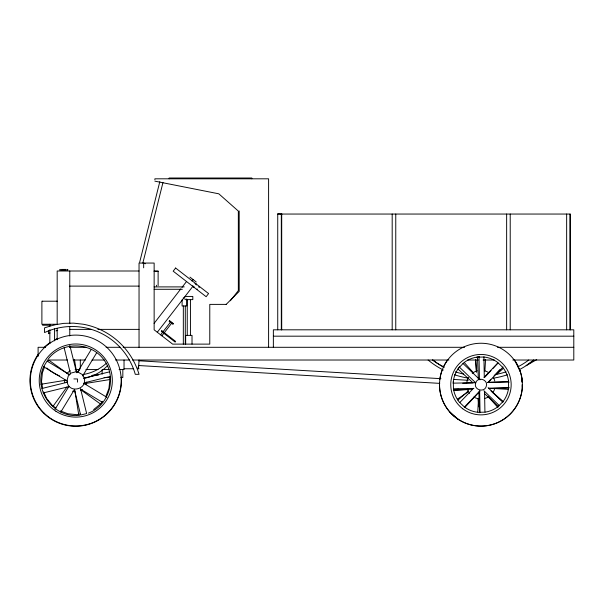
<?xml version="1.0" encoding="UTF-8"?>
<svg xmlns="http://www.w3.org/2000/svg" width="604" height="604" viewBox="0 0 604 604"><rect width="100%" height="100%" fill="white"/><g stroke="black" fill="none" stroke-linecap="round" stroke-linejoin="round"><path stroke-width="0.91" d="M77.486 382.151L77.523 378.972L73.884 378.927M138.527 368.765L139.041 360.022M477.756 411.943L478.527 398.806M484.899 370.916L485.556 359.652M109.86 379.486L108.954 388.364L105.783 396.7M138.21 367.013L138.006 368.765L139.041 368.765M139.667 262.257L159.803 181.698M142.846 263.057L162.982 182.491M43.76 366.507C32.676 389.859 54.028 418.904 79.622 415.288M44.658 366.787L42.439 372.623L41.533 381.502L42.673 388.546M54.896 409.535L68.962 386.296M77.206 372.668L91.272 349.422M60.823 412.026L74.405 389.588L80.642 415.039L86.651 413.559L80.611 389.006M82.65 375.96L96.715 352.713M47.535 361.615L48.675 360.037L69.279 374.903M53.212 406.054L66.976 386.975M77.44 372.472L80.196 368.651M102.491 401.267L100.506 404.016L80.657 389.701M154.095 323.389L180.845 288.863M181.978 287.391L186.53 281.517M191.944 281.019L193.084 279.554M157.289 332.253L192.819 286.387M160.634 334.843L170.366 322.279M198.799 286.991L199.282 286.364M161.895 335.816L171.627 323.253M230.328 300.762L238.338 290.622L238.338 211.083L218.822 193.816L154.888 181.162M502.483 401.954L502.921 401.449L492.283 392.124M484.65 377.402L491.037 370.501M492.955 368.432L498.066 362.913M464.665 407.609L479.999 391.045M488.304 382.068L490.863 379.312M494.057 375.862L499.802 369.648M458.587 368.13L463.623 362.906A27.822 27.822 0 0 1 479.538 356.881M459.78 402.551L473.521 388.289M483.993 377.432L497.734 363.17M453.317 381.532L453.453 388.795A27.822 27.822 0 0 0 459.206 402L464.431 407.036L479.485 391.422M487.994 382.596L503.049 366.983M226.19 304.386L239.192 291.385L239.192 210.985M48.486 358.701C62.001 341.162 91.151 341.766 103.933 359.848C117.38 377.44 109.256 405.443 88.478 413.106M457.975 400.105L468.402 390.833M496.299 374.608L503.245 368.432M93.65 409.572L100.566 403.94M457.439 399.101L467.481 392.381M536.714 359.629L526.129 365.684L533.815 360.022A82.763 82.763 0 0 1 519.38 369.64M71.385 372.985L75.757 371.807A8.743 8.743 0 0 1 78.022 372.102L81.94 374.352M64.137 347.723L70.57 374.11M70.041 346.273L76.587 372.63M42.031 388.463L67.497 382.196M83.865 378.172L109.332 371.905M43.141 392.955L69.513 386.469M84.062 382.891L110.441 376.398M40.966 384.257L66.078 380.195M91.181 376.133L95.832 375.378M83.828 383.751L109.868 379.546L109.43 376.843M80.226 414.087L76.7 414.654L67.829 413.755L60.317 410.901M454.903 389.497L458.61 389.255M454.034 390.478L467.941 389.565M462.724 383.238L472.985 382.845L457.87 368.931M487.911 382.264L508.44 381.471M453.642 389.957L472.298 389.233M489.097 388.583L508.681 387.828M476.82 357.153L484.083 357.017A27.822 27.822 0 0 1 497.485 362.279L502.717 367.323A27.822 27.822 0 0 1 508.681 382.324M453.347 383.147L475.65 382.74M487.73 382.521L509.096 382.128M453.453 388.795L473.891 388.417M488.757 388.146L509.202 387.776M277.734 214.05L570.221 214.05L570.221 329.814M60.37 269.414L59.834 269.414L59.834 270.207L60.37 270.207M61.442 269.414L66.213 269.414M67.248 269.414L67.784 269.414L67.784 270.207L67.248 270.207M61.442 270.207L66.213 270.207M154.141 270.939L158.12 270.939L158.12 285.684M139.041 271L57.176 271L57.176 324.257L41.887 324.257L41.887 301.207L57.176 301.207M154.141 271.423L158.12 271.423M69.777 286.107L139.041 286.107M154.141 286.9L184.235 286.9M154.141 289.286L182.355 289.286M185.005 296.436L192.812 296.436L192.812 299.614L184.869 299.614M183.193 298.029L185.111 298.029M226.53 304.386L209.777 304.386L209.777 344.121L172.616 344.121L154.141 329.814L154.141 263.057L139.041 263.057L139.041 347.3M50.479 325.224L42.612 325.224L42.612 324.816M69.777 329.384L91.31 329.384M97.856 329.384L139.041 329.384M273.363 336.179L573.8 336.179M45.617 347.3L38.105 347.3L38.105 356.39M69.407 347.3L86.349 347.3M106.108 347.3L120.324 347.3M123.133 347.3L464.551 347.3M497.515 347.3L573.8 347.3M47.188 360.022L67.527 360.022M73.092 360.022L85.406 360.022M91.997 360.022L104.5 360.022M115.515 360.022L129.656 360.022M132.457 360.022L448.931 360.022M467.594 360.022L478.406 360.022M483.079 360.022L494.344 360.022M512.773 360.022L573.8 360.022L573.8 329.814L273.363 329.814L273.363 347.3M124.031 368.765L133.348 368.765M85.896 369.557L97.984 369.557M109.15 369.557L102.167 369.557L102.167 374.193M119.079 369.557L124.031 369.557L124.031 360.022M92.774 375.122L98.407 375.122M104.047 377.508L110.623 377.508M120.951 377.508L122.831 377.508L122.831 369.557M494.374 388.531L508.349 389.346M138.995 360.784L440.958 378.678M454.125 379.463L468.236 380.293M138.716 365.533L439.735 383.374M145.27 263.789L143.661 263.057L143.661 267.821M69.407 374.623L47.044 361.086L43.624 366.741L67.588 381.245M83.782 383.321L106.946 397.341M80.362 388.976L102.725 402.513M55.87 407.972L52.254 405.359L46.614 398.444L43.692 391.936M189.943 277.115L196.224 281.985M169.354 320.988L173.129 323.91M449.867 412.011L458.006 419.131M491.029 390.962L502.709 401.766M484.65 393.717L498.391 406.432M463.034 363.517L479.984 379.848M488.115 387.692L503.026 402.068M459.485 367.194L475.756 382.876M483.895 390.72L499.485 405.745M464.393 362.672L473.664 373.098M488.04 396.413L497.93 407.534M515.499 361.826L520.233 371.543M74.503 359.712L76.61 372.721M74.768 390.176L78.671 414.336M521.569 376.519L521.947 382.158M522.12 384.733L522.294 387.307M476.488 372.019L475.688 359.803L476.405 372.026M478.217 398.323L478.655 404.899M478.134 398.33L478.693 406.786M477.492 357.191L478.33 378.851M478.844 392.034L479.644 412.751M508.47 380.52L508.606 387.783A27.822 27.822 0 0 1 503.336 401.184L498.3 406.416A27.822 27.822 0 0 1 485.095 412.17M483.917 356.828L484.295 377.47M484.551 391.535L484.929 412.17L480.037 412.26L479.644 390.69M479.025 356.919L479.433 379.433M570.085 214.05L570.085 329.814M566.65 214.05L566.65 329.814M510.214 214.05L510.214 329.814M506.643 214.05L506.643 329.814M395.763 214.05L395.763 329.814M392.185 214.05L392.185 329.814M281.917 214.05L277.734 213.778L277.734 329.814M281.706 214.05L281.706 329.814M281.313 214.05L281.313 329.814M268.599 347.3L268.599 178.807L154.888 178.807L154.888 179.803M251.815 178.807L251.815 178.014L169.158 178.014L169.158 178.807M192.019 344.121L192.019 335.379L185.662 335.379L185.662 344.121M190.434 299.614L190.434 335.379M187.255 299.614L187.255 335.379M186.764 298.912L186.764 305.971L182.098 305.971L182.098 299.795M185.292 305.971L185.292 344.121M183.329 305.971L183.329 344.121M156.527 285.239L156.527 286.032M80.317 360.022L80.317 367.821M69.777 271L69.777 323.736M69.777 326.56L69.777 335.983M69.777 345.42L69.777 347.3M57.176 328.433L57.176 339.712M56.919 301.207L56.919 301.615M54.571 328.863L54.571 340.852M49.838 324.257L49.838 326.1M49.838 329.784L49.838 343.616M48.433 330.886L48.433 333.695A57.712 57.712 0 0 1 50.072 332.985M42.612 301.207L42.612 301.615M194.949 283.374A1.955 1.887 -52.2 0 1 196.398 284.582M194.239 287.194A1.955 1.887 -52.2 0 1 193.763 287.051L193.348 286.794A1.955 1.887 -52.2 0 1 192.789 285.986M195.53 283.94A1.789 1.729 -52.2 0 1 196.345 284.99M194.639 287.262A1.789 1.729 -52.2 0 1 192.955 286.009M197.214 289.24A1.487 1.283 -52.2 0 1 197.085 288.916M199.124 287.096A1.487 1.283 -52.2 0 1 199.403 287.285M528.787 360.022A80.679 80.679 0 0 1 517.885 366.839M506.024 371.837A80.679 80.679 0 0 1 495.22 374.601M463.661 374.095A80.679 80.679 0 0 1 455.386 371.837M444.295 367.232A80.679 80.679 0 0 1 432.623 360.022M507.42 374.752A82.763 82.763 0 0 1 493.075 378.202M467.987 378.074A82.763 82.763 0 0 1 454.502 374.752M443.313 370.033A82.763 82.763 0 0 1 428.108 360.022M106.395 363.246A45.33 45.33 0 0 1 83.035 374.54M107.663 365.526A43.82 43.82 0 0 1 83.88 378.376M59.532 375.899A43.82 43.82 0 0 1 46.795 367.987M70.743 373.393A8.743 8.743 0 0 0 69.581 374.374L68.192 376.194L67.029 380.565A8.743 8.743 0 0 0 67.331 382.823C69.845 393.778 87.55 389.006 84.213 378.27A8.743 8.743 0 0 0 82.461 374.918M121.306 376.971A45.745 45.745 0 0 1 63.692 424.635A45.745 45.745 0 0 1 38.15 354.359M44.137 347.376A45.745 45.745 0 0 1 50.608 342.242M55.425 339.486A45.745 45.745 0 0 1 57.078 338.708M86.704 382.121A11.129 11.129 0 0 1 86.168 384.242M82.325 389.429A11.129 11.129 0 0 1 80.453 390.554M74.783 391.581A11.129 11.129 0 0 1 72.639 391.196M64.749 382.483A11.129 11.129 0 0 1 64.605 379.584M66.976 373.582A11.129 11.129 0 0 1 70.29 370.765M75.153 369.384A11.129 11.129 0 0 1 79.441 370.018M55.976 330.894A57.712 57.712 0 0 1 57.697 330.411M443.668 367.172A78.762 78.762 0 0 1 432.766 360.022M494.782 388.364A14.307 14.307 0 0 1 493.347 391.815M488.115 397.047A14.307 14.307 0 0 1 484.665 398.481M479.093 398.844A14.307 14.307 0 0 1 473.808 397.047M469.61 393.37A14.307 14.307 0 0 1 467.413 389.255M466.779 382.793A14.307 14.307 0 0 1 468.568 377.508M472.252 373.31A14.307 14.307 0 0 1 477.258 370.841M484.665 370.841A14.307 14.307 0 0 1 488.115 372.268M493.347 377.508A14.307 14.307 0 0 1 494.782 380.958M480.558 412.472A27.822 27.822 0 0 1 464.431 407.036M453.174 383.344A27.822 27.822 0 0 1 459.704 366.711M522.437 385.548A41.487 41.487 0 0 1 479.614 426.122A41.487 41.487 0 0 1 439.516 382.861M439.825 379.282A41.487 41.487 0 0 1 441.969 370.494M443.351 367.156A41.487 41.487 0 0 1 446.96 360.882M513.853 359.38A41.487 41.487 0 0 1 518.549 367.104M519.274 368.75A41.487 41.487 0 0 1 522.354 381.917M475.59 383.223C473.476 390.056 484.748 393.076 486.333 386.099C488.447 379.267 477.175 376.247 475.59 383.223M175.621 268.033L173.182 271.173L206.145 296.707L208.576 293.567L175.621 268.033M161.812 330.728L161.328 331.362L175.145 342.068L175.636 341.441L161.812 330.728M169.596 320.679L169.112 321.305L172.88 324.227L173.371 323.601L169.596 320.679M53.945 324.952L44.537 327.859L44.537 332.57A65.64 65.64 0 0 1 135.281 374.329L139.041 374.329A71.672 71.672 0 0 0 83.299 324.235L73.514 323.125L63.669 323.367L53.945 324.952M43.752 412.789A45.443 45.443 0 0 0 119.705 392.162A45.443 45.443 0 0 0 63.865 336.692A45.443 45.443 0 0 0 43.752 412.789M55.885 411.226A36.565 36.565 0 0 0 112.284 382.43A36.565 36.565 0 0 0 59.147 347.987A36.565 36.565 0 0 0 55.885 411.226M453.702 415.839A41.412 41.412 0 0 0 521.592 392.675A41.412 41.412 0 0 0 467.587 345.465A41.412 41.412 0 0 0 453.702 415.839M462.77 408.772A30.2 30.2 0 0 0 510.939 388.357A30.2 30.2 0 0 0 469.172 356.851A30.2 30.2 0 0 0 462.77 408.772"/></g></svg>
